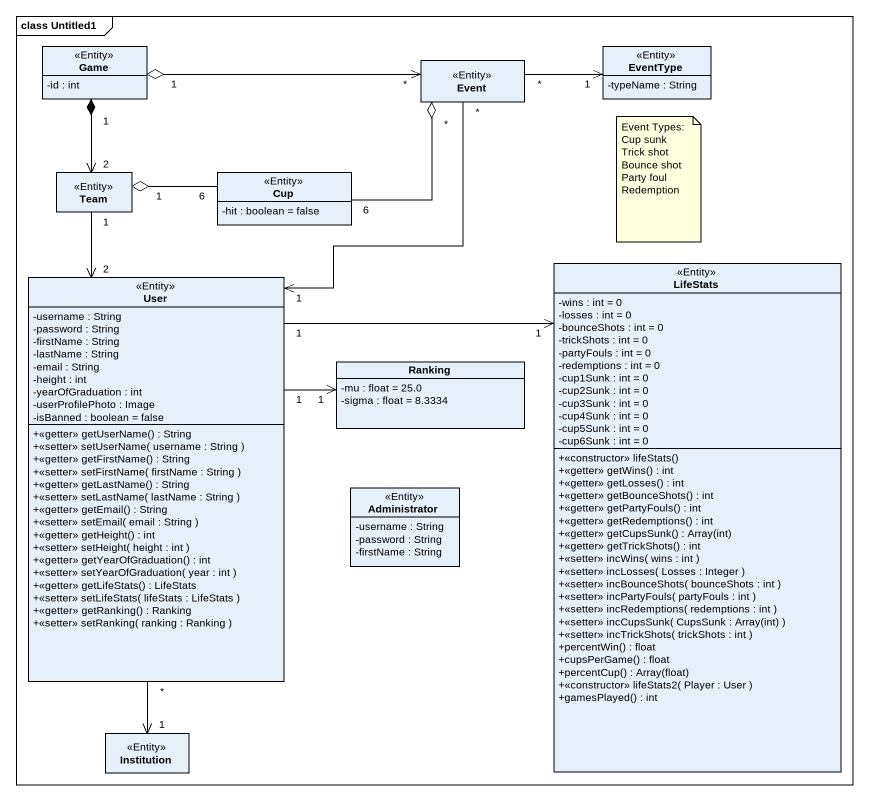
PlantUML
@startuml
mainframe class Untitled1
hide circle
hide empty members
skinparam classAttributeIconSize 0
class Game <<Entity>> {
  -id : int
}
class Event <<Entity>>
class EventType <<Entity>> {
  -typeName : String
}
class Team <<Entity>>
class Cup <<Entity>> {
  -hit : boolean = false
}
class User <<Entity>> {
  -username : String
  -password : String
  -firstName : String
  -lastName : String
  -email : String
  -height : int
  -yearOfGraduation : int
  -userProfilePhoto : Image
  -isBanned : boolean = false
  +<<getter>> getUserName() : String
  +<<setter>> setUserName( username : String )
  +<<getter>> getFirstName() : String
  +<<setter>> setFirstName( firstName : String )
  +<<getter>> getLastName() : String
  +<<setter>> setLastName( lastName : String )
  +<<getter>> getEmail() : String
  +<<setter>> setEmail( email : String )
  +<<getter>> getHeight() : int
  +<<setter>> setHeight( height : int )
  +<<getter>> getYearOfGraduation() : int
  +<<setter>> setYearOfGraduation( year : int )
  +<<getter>> getLifeStats() : LifeStats
  +<<setter>> setLifeStats( lifeStats : LifeStats )
  +<<getter>> getRanking() : Ranking
  +<<setter>> setRanking( ranking : Ranking )
}
class LifeStats <<Entity>> {
  -wins : int = 0
  -losses : int = 0
  -bounceShots : int = 0
  -trickShots : int = 0
  -partyFouls : int = 0
  -redemptions : int = 0
  -cup1Sunk : int = 0
  -cup2Sunk : int = 0
  -cup3Sunk : int = 0
  -cup4Sunk : int = 0
  -cup5Sunk : int = 0
  -cup6Sunk : int = 0
  +<<constructor>> lifeStats()
  +<<getter>> getWins() : int
  +<<getter>> getLosses() : int
  +<<getter>> getBounceShots() : int
  +<<getter>> getPartyFouls() : int
  +<<getter>> getRedemptions() : int
  +<<getter>> getCupsSunk() : Array(int)
  +<<getter>> getTrickShots() : int
  +<<setter>> incWins( wins : int )
  +<<setter>> incLosses( Losses : Integer )
  +<<setter>> incBounceShots( bounceShots : int )
  +<<setter>> incPartyFouls( partyFouls : int )
  +<<setter>> incRedemptions( redemptions : int )
  +<<setter>> incCupsSunk( CupsSunk : Array(int) )
  +<<setter>> incTrickShots( trickShots : int )
  +percentWin() : float
  +cupsPerGame() : float
  +percentCup() : Array(float)
  +<<constructor>> lifeStats2( Player : User )
  +gamesPlayed() : int
}
class Ranking {
  -mu : float = 25.0
  -sigma : float = 8.3334
}
class Administrator <<Entity>> {
  -username : String
  -password : String
  -firstName : String
}
class Institution <<Entity>>
Game "1" o-right-> "*" Event
Game "1" *--> "2" Team
Event "*" -right-> "1" EventType
Event "*" o-- "6" Cup
Event "*" --> "1" User
Team "1" o-right- "6" Cup
Team "1" --> "2" User
User "1" -right-> "1" LifeStats
User "1" -right-> "1" Ranking
User "*" --> "1" Institution
note as N1
  Event Types:
  Cup sunk
  Trick shot
  Bounce shot
  Party foul
  Redemption
end note
@enduml
